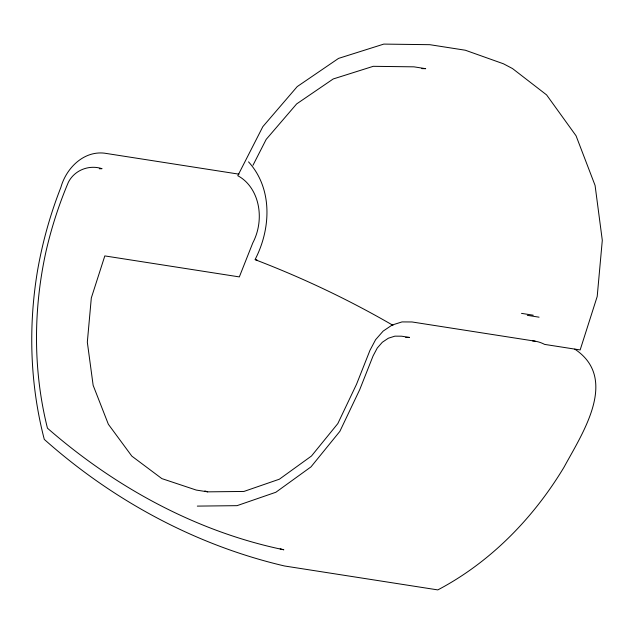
<?xml version="1.0" encoding="UTF-8"?>
<svg xmlns="http://www.w3.org/2000/svg" width="634" height="634" viewBox="0 0 634 634"><rect width="100%" height="100%" fill="white"/><g stroke="black" fill="none" stroke-linecap="round" stroke-linejoin="round"><path stroke-width="0.95" d="M252.99 165.26L266.201 139.369L296.641 103.921L333.191 78.973L373.252 66.316L413.954 66.839L425.691 68.67L421.816 68.623M99.316 168.771L102.058 168.684C89.14 164.499 74.677 170.023 68.401 182.196C58.994 204.394 51.552 227.4 46.131 250.882C33.214 309.059 32.944 370.28 47.455 428.188C114.738 486.912 196.009 531.609 283.826 549.781L280.165 548.846M532.433 340.846A47.043 38.199 -81.1 0 1 544.622 344.397L580.158 349.944L597.204 296.474L602.3 240.302L595.08 185.437L576.06 135.787L546.595 94.902L512.51 68.559L503.451 63.788L465.34 50.229L429.804 44.689L383.808 44.095L338.54 58.399L297.227 86.589L262.833 126.657L237.79 175.729A47.423 38.508 -81.1 0 1 252.808 242.877L239.335 276.907L104.816 255.914L91.312 297.964L87.326 342.178L93.143 385.321L108.351 424.249L131.824 456.123L161.852 478.607L196.247 490.066L207.667 491.849L243.924 491.445L279.38 479.201L311.46 456.028L337.819 423.599L356.522 384.291L370.002 350.261L375.597 339.697L383.166 331.083L392.177 325.02L402.027 321.913L412.037 321.969L535.128 341.179M197.317 506.106L237.029 505.663L275.869 492.253L311.001 466.87L339.872 431.35L359.732 389.617L373.069 355.943L377.27 348.018L382.318 342.273L388.325 338.231L394.895 336.155L401.568 336.194L409.501 337.431L405.681 337.415M239.026 174.168L104.333 153.151C83.363 150.805 66.15 168.375 60.872 187.395C50.355 214.102 42.597 241.847 37.628 270.108C28.15 326.193 29.964 384.291 44.293 439.402C112.567 500.194 195.375 545.161 284.587 565.996L437.817 589.905C490.581 562.152 533.487 517.97 564.054 467.147C582.258 433.498 619.26 378.752 574.761 349.104M256.992 259.94L255.034 259.631C270.972 229.056 272.929 188.694 248.528 161.868M521.513 313.37L533.249 315.201M527.329 315.344L539.066 317.174M204.885 490.922L207.667 491.849M255.597 259.845C303.02 278.033 349.057 299.874 393.001 325.353"/></g></svg>
